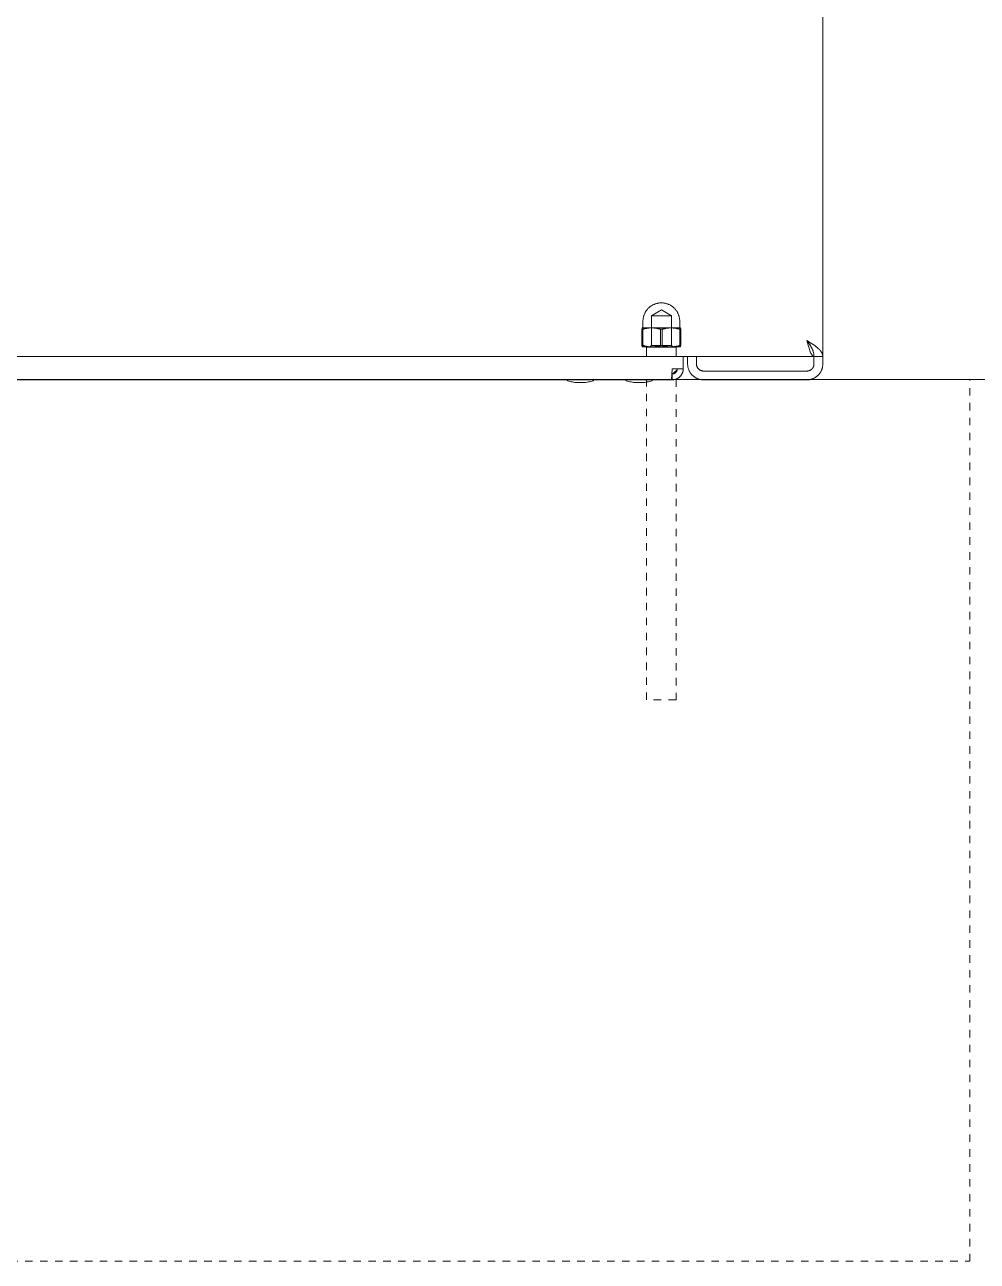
# Model space of a CAD drawing. Header units: inches. Extents: x 1.4 to 100.8, y 1 to 65.9.
# Drawn here: x 39.23 to 52, y 32.76 to 49.32 of the extents above; entities that cross this region are included whole.
import ezdxf

# ---------------------------------------------------------------- set-up
doc = ezdxf.new("R2010")
doc.units = ezdxf.units.IN
doc.linetypes.add('HIDDEN', pattern=[1.905, 1.27, -0.635])
doc.layers.add('ZANO_R', color=7, linetype='Continuous', lineweight=0)
doc.layers.add('ZANO_R_przerywana', color=250, linetype='HIDDEN', lineweight=0)

msp = doc.modelspace()

# ---------------------------------------------------------------- linework, layer by layer
at = {"layer": 'ZANO_R'}
for p, q in [((49.92665, 62.07635), (49.92665, 44.88341)), ((47.62759, 45.55834), (47.63469, 45.56283)), ((47.63469, 45.56283), (47.64195, 45.56707)), ((47.64195, 45.56707), (47.64934, 45.57107)), ((47.64934, 45.57107), (47.65687, 45.57481)), ((47.65687, 45.57481), (47.66452, 45.57828)), ((47.66452, 45.57828), (47.67229, 45.5815)), ((47.67229, 45.5815), (47.68016, 45.58445)), ((47.68016, 45.58445), (47.68812, 45.58713)), ((47.68812, 45.58713), (47.69618, 45.58954)), ((47.69618, 45.58954), (47.70431, 45.59166)), ((47.70431, 45.59166), (47.71251, 45.59351)), ((47.71251, 45.59351), (47.72076, 45.59508)), ((47.72076, 45.59508), (47.72907, 45.59637)), ((47.72907, 45.59637), (47.73741, 45.59737)), ((47.73741, 45.59737), (47.74579, 45.59809)), ((47.74579, 45.59809), (47.75418, 45.59852)), ((47.75418, 45.59852), (47.76259, 45.59866)), ((47.76259, 45.59866), (47.77099, 45.59852)), ((47.77099, 45.59852), (47.77938, 45.59809)), ((47.77938, 45.59809), (47.78776, 45.59737)), ((47.78776, 45.59737), (47.7961, 45.59637)), ((47.7961, 45.59637), (47.80441, 45.59508)), ((47.80441, 45.59508), (47.81267, 45.59351)), ((47.81267, 45.59351), (47.82086, 45.59166)), ((47.82086, 45.59166), (47.829, 45.58954)), ((47.829, 45.58954), (47.83705, 45.58713)), ((47.83705, 45.58713), (47.84501, 45.58445)), ((47.84501, 45.58445), (47.85289, 45.5815)), ((47.85289, 45.5815), (47.86065, 45.57828)), ((47.86065, 45.57828), (47.8683, 45.57481)), ((47.8683, 45.57481), (47.87583, 45.57107)), ((47.87583, 45.57107), (47.88322, 45.56707)), ((47.88322, 45.56707), (47.89048, 45.56283)), ((47.89048, 45.56283), (47.89758, 45.55834)), ((47.51874, 45.38604), (47.52002, 45.39434)), ((47.52002, 45.39434), (47.52159, 45.4026)), ((47.52159, 45.4026), (47.52344, 45.4108)), ((47.52344, 45.4108), (47.52557, 45.41893)), ((47.52557, 45.41893), (47.52798, 45.42698)), ((47.52798, 45.42698), (47.53066, 45.43495)), ((47.53066, 45.43495), (47.5336, 45.44282)), ((47.5336, 45.44282), (47.53682, 45.45058)), ((47.53682, 45.45058), (47.5403, 45.45823)), ((47.5403, 45.45823), (47.54404, 45.46576)), ((47.54404, 45.46576), (47.54803, 45.47316)), ((47.54803, 45.47316), (47.55228, 45.48041)), ((47.55228, 45.48041), (47.55677, 45.48752)), ((47.55677, 45.48752), (47.56149, 45.49447)), ((47.56149, 45.49447), (47.56646, 45.50125)), ((47.56646, 45.50125), (47.57165, 45.50786)), ((47.57165, 45.50786), (47.57706, 45.51429)), ((47.57706, 45.51429), (47.5827, 45.52053)), ((47.5827, 45.52053), (47.58854, 45.52657)), ((47.58854, 45.52657), (47.59458, 45.53241)), ((47.59458, 45.53241), (47.60082, 45.53804)), ((47.60082, 45.53804), (47.60725, 45.54346)), ((47.60725, 45.54346), (47.61386, 45.54865)), ((47.61386, 45.54865), (47.62064, 45.55361)), ((47.62064, 45.55361), (47.62759, 45.55834)), ((47.62869, 45.42538), (47.62868, 45.42538)), ((47.62868, 45.42538), (47.62868, 45.42538)), ((47.62868, 45.42538), (47.62869, 45.42538)), ((47.62868, 45.02546), (47.62868, 45.42538)), ((47.62869, 45.42538), (47.76259, 45.50583)), ((47.62869, 45.42538), (47.62872, 45.42538)), ((47.62872, 45.42538), (47.62889, 45.42538)), ((47.62889, 45.42538), (47.62967, 45.42538)), ((47.62967, 45.42538), (47.63299, 45.42538)), ((47.63299, 45.42538), (47.64621, 45.42538)), ((47.64621, 45.42538), (47.69106, 45.42538)), ((47.69106, 45.42538), (47.89648, 45.42538)), ((47.76259, 45.50583), (47.89648, 45.42538)), ((47.89649, 45.42538), (47.89649, 45.02546)), ((47.89758, 45.55834), (47.90453, 45.55361)), ((47.90453, 45.55361), (47.91132, 45.54865)), ((47.91132, 45.54865), (47.91792, 45.54346)), ((47.91792, 45.54346), (47.92435, 45.53804)), ((47.92435, 45.53804), (47.93059, 45.53241)), ((47.93059, 45.53241), (47.93664, 45.52657)), ((47.93664, 45.52657), (47.94248, 45.52053)), ((47.94248, 45.52053), (47.94811, 45.51429)), ((47.94811, 45.51429), (47.95352, 45.50786)), ((47.95352, 45.50786), (47.95871, 45.50125)), ((47.95871, 45.50125), (47.96368, 45.49447)), ((47.96368, 45.49447), (47.96841, 45.48752)), ((47.96841, 45.48752), (47.9729, 45.48041)), ((47.9729, 45.48041), (47.97714, 45.47316)), ((47.97714, 45.47316), (47.98113, 45.46576)), ((47.98113, 45.46576), (47.98487, 45.45823)), ((47.98487, 45.45823), (47.98835, 45.45058)), ((47.98835, 45.45058), (47.99157, 45.44282)), ((47.99157, 45.44282), (47.99452, 45.43495)), ((47.99452, 45.43495), (47.9972, 45.42698)), ((47.9972, 45.42698), (47.9996, 45.41893)), ((47.9996, 45.41893), (48.00173, 45.4108)), ((48.00173, 45.4108), (48.00358, 45.4026)), ((48.00358, 45.4026), (48.00515, 45.39434)), ((48.00515, 45.39434), (48.00644, 45.38604)), ((47.5009, 45.24104), (47.50639, 45.26379)), ((47.51297, 45.24519), (47.5009, 45.24104)), ((47.5009, 45.03078), (47.5009, 45.24104)), ((47.50639, 45.26379), (47.5066, 45.26391)), ((47.50661, 45.26391), (47.5066, 45.26391)), ((47.5066, 45.26391), (47.5066, 45.26391)), ((47.5066, 45.26391), (47.5066, 45.26391)), ((47.5066, 45.26391), (47.50666, 45.26391)), ((47.50666, 45.26391), (47.50694, 45.26391)), ((47.50694, 45.26391), (47.50823, 45.26391)), ((47.50698, 45.26389), (47.5127, 45.24104)), ((47.50823, 45.26391), (47.51376, 45.26391)), ((47.51193, 45.26393), (47.51209, 45.26394)), ((47.51209, 45.26394), (47.51225, 45.26396)), ((47.51225, 45.26396), (47.5124, 45.26398)), ((47.5124, 45.26398), (47.51256, 45.264)), ((47.51256, 45.264), (47.51272, 45.26403)), ((47.5127, 45.24104), (47.52626, 45.24546)), ((47.5127, 45.24104), (47.5127, 45.03078)), ((47.51272, 45.26403), (47.51288, 45.26407)), ((47.51288, 45.26407), (47.51303, 45.26411)), ((47.52517, 45.24893), (47.51297, 45.24519)), ((47.51303, 45.26411), (47.51318, 45.26415)), ((47.51318, 45.26415), (47.51334, 45.26421)), ((47.51334, 45.26421), (47.51349, 45.26426)), ((47.51349, 45.26426), (47.51363, 45.26432)), ((47.51363, 45.26432), (47.51378, 45.26439)), ((47.51376, 45.26391), (47.53679, 45.26391)), ((47.51378, 45.26439), (47.51392, 45.26446)), ((47.51392, 45.26446), (47.51406, 45.26454)), ((47.51406, 45.26454), (47.5142, 45.26462)), ((47.5142, 45.26462), (47.51434, 45.26471)), ((47.51434, 45.26471), (47.51447, 45.2648)), ((47.51447, 45.2648), (47.5146, 45.26489)), ((47.5146, 45.26489), (47.51472, 45.26499)), ((47.51472, 45.26499), (47.51484, 45.26509)), ((47.51484, 45.26509), (47.51496, 45.2652)), ((47.51496, 45.2652), (47.51508, 45.26531)), ((47.51508, 45.26531), (47.51519, 45.26543)), ((47.51519, 45.26543), (47.5153, 45.26555)), ((47.5153, 45.26555), (47.5154, 45.26567)), ((47.5154, 45.26567), (47.5155, 45.2658)), ((47.5155, 45.2658), (47.51559, 45.26593)), ((47.51559, 45.26593), (47.51568, 45.26606)), ((47.51568, 45.26606), (47.51577, 45.26619)), ((47.51577, 45.26619), (47.51585, 45.26633)), ((47.51585, 45.26633), (47.51592, 45.26647)), ((47.51592, 45.26647), (47.51599, 45.26662)), ((47.51599, 45.26662), (47.51606, 45.26676)), ((47.51606, 45.26676), (47.51612, 45.26691)), ((47.51612, 45.26691), (47.51618, 45.26706)), ((47.51618, 45.26706), (47.51623, 45.26721)), ((47.51623, 45.26721), (47.51627, 45.26737)), ((47.51627, 45.26737), (47.51631, 45.26752)), ((47.51631, 45.26752), (47.51635, 45.26768)), ((47.51635, 45.26768), (47.51638, 45.26784)), ((47.51638, 45.26784), (47.5164, 45.26799)), ((47.5164, 45.26799), (47.51642, 45.26815)), ((47.51642, 45.26815), (47.51643, 45.26831)), ((47.51643, 45.26831), (47.51644, 45.26847)), ((47.51644, 45.35252), (47.51659, 45.36092)), ((47.51644, 45.26863), (47.51644, 45.35252)), ((47.51644, 45.26847), (47.51644, 45.26863)), ((47.51659, 45.36092), (47.51702, 45.36932)), ((47.51702, 45.36932), (47.51773, 45.37769)), ((47.51773, 45.37769), (47.51874, 45.38604)), ((47.53748, 45.25226), (47.52517, 45.24893)), ((47.52626, 45.24546), (47.53996, 45.24941)), ((47.53679, 45.26391), (47.62188, 45.26391)), ((47.54991, 45.25519), (47.53748, 45.25226)), ((47.53996, 45.24941), (47.55379, 45.2529)), ((47.56242, 45.25769), (47.54991, 45.25519)), ((47.55379, 45.2529), (47.56773, 45.25591)), ((47.57501, 45.25978), (47.56242, 45.25769)), ((47.56773, 45.25591), (47.58176, 45.25846)), ((47.58766, 45.26145), (47.57501, 45.25978)), ((47.58176, 45.25846), (47.59587, 45.26053)), ((47.60036, 45.26269), (47.58766, 45.26145)), ((47.59587, 45.26053), (47.61004, 45.26212)), ((47.61309, 45.26351), (47.60036, 45.26269)), ((47.61004, 45.26212), (47.62425, 45.26324)), ((47.62584, 45.26391), (47.61309, 45.26351)), ((47.62425, 45.26324), (47.6385, 45.26387)), ((47.6386, 45.26351), (47.62584, 45.26391)), ((47.63376, 45.26381), (47.6298, 45.26388)), ((47.63033, 45.26391), (47.877, 45.26391)), ((47.6352, 45.26381), (47.63937, 45.26388)), ((47.65133, 45.26269), (47.6386, 45.26351)), ((47.64818, 45.26388), (47.66247, 45.26326)), ((47.66403, 45.26145), (47.65133, 45.26269)), ((47.66247, 45.26326), (47.67673, 45.26215)), ((47.67668, 45.25978), (47.66403, 45.26145)), ((47.68927, 45.25769), (47.67668, 45.25978)), ((47.67673, 45.26215), (47.69095, 45.26057)), ((47.70178, 45.25519), (47.68927, 45.25769)), ((47.69095, 45.26057), (47.7051, 45.2585)), ((47.7142, 45.25227), (47.70178, 45.25519)), ((47.7051, 45.2585), (47.71918, 45.25595)), ((47.72652, 45.24893), (47.7142, 45.25227)), ((47.71918, 45.25595), (47.73317, 45.25293)), ((47.73872, 45.24519), (47.72652, 45.24893)), ((47.73317, 45.25293), (47.74704, 45.24943)), ((47.75079, 45.24104), (47.73872, 45.24519)), ((47.74704, 45.24943), (47.76078, 45.24547)), ((47.76346, 45.2452), (47.75079, 45.24104)), ((47.75079, 45.24104), (47.75079, 45.03078)), ((47.76078, 45.24547), (47.77439, 45.24104)), ((47.77626, 45.24894), (47.76346, 45.2452)), ((47.77439, 45.24104), (47.78603, 45.24504)), ((47.77439, 45.03078), (47.77439, 45.24104)), ((47.78918, 45.25228), (47.77626, 45.24894)), ((47.78603, 45.24504), (47.7978, 45.24866)), ((47.80219, 45.2552), (47.78918, 45.25228)), ((47.7978, 45.24866), (47.80967, 45.25191)), ((47.81529, 45.25771), (47.80219, 45.2552)), ((47.80967, 45.25191), (47.82165, 45.25478)), ((47.82847, 45.25979), (47.81529, 45.25771)), ((47.82165, 45.25478), (47.8337, 45.25726)), ((47.8417, 45.26146), (47.82847, 45.25979)), ((47.8337, 45.25726), (47.84584, 45.25936)), ((47.85498, 45.2627), (47.8417, 45.26146)), ((47.84584, 45.25936), (47.85803, 45.26107)), ((47.8683, 45.26352), (47.85498, 45.2627)), ((47.85803, 45.26107), (47.87027, 45.2624)), ((47.88163, 45.26391), (47.8683, 45.26352)), ((47.87027, 45.2624), (47.88254, 45.26333)), ((47.87746, 45.26388), (47.87329, 45.26381)), ((47.89496, 45.26352), (47.88163, 45.26391)), ((47.88254, 45.26333), (47.89484, 45.26387)), ((47.88667, 45.26391), (48.01819, 45.26391)), ((47.90827, 45.2627), (47.89496, 45.26352)), ((47.90329, 45.26388), (47.91564, 45.26336)), ((47.92155, 45.26146), (47.90827, 45.2627)), ((47.91564, 45.26336), (47.92797, 45.26244)), ((47.93479, 45.25979), (47.92155, 45.26146)), ((47.92797, 45.26244), (47.94027, 45.26112)), ((47.94796, 45.25771), (47.93479, 45.25979)), ((47.94027, 45.26112), (47.95251, 45.25942)), ((47.96106, 45.2552), (47.94796, 45.25771)), ((47.95251, 45.25942), (47.9647, 45.25732)), ((47.97408, 45.25228), (47.96106, 45.2552)), ((47.9647, 45.25732), (47.97681, 45.25483)), ((47.98699, 45.24894), (47.97408, 45.25228)), ((47.97681, 45.25483), (47.98883, 45.25195)), ((47.9998, 45.2452), (47.98699, 45.24894)), ((47.98883, 45.25195), (48.00076, 45.2487)), ((48.01247, 45.24104), (47.9998, 45.2452)), ((48.00076, 45.2487), (48.01258, 45.24506)), ((48.00644, 45.38604), (48.00744, 45.37769)), ((48.00744, 45.37769), (48.00816, 45.36932)), ((48.00816, 45.36932), (48.00859, 45.36092)), ((48.00859, 45.36092), (48.00873, 45.35252)), ((48.00873, 45.35252), (48.00873, 45.26863)), ((48.00873, 45.26863), (48.00873, 45.26847)), ((48.00873, 45.26847), (48.00874, 45.26831)), ((48.00874, 45.26831), (48.00876, 45.26814)), ((48.00876, 45.26814), (48.00878, 45.26798)), ((48.00878, 45.26798), (48.0088, 45.26782)), ((48.0088, 45.26782), (48.00883, 45.26765)), ((48.00883, 45.26765), (48.00887, 45.26749)), ((48.00887, 45.26749), (48.00891, 45.26734)), ((48.00891, 45.26734), (48.00896, 45.26718)), ((48.00896, 45.26718), (48.00901, 45.26702)), ((48.00901, 45.26702), (48.00907, 45.26687)), ((48.00907, 45.26687), (48.00914, 45.26672)), ((48.00914, 45.26672), (48.0092, 45.26657)), ((48.0092, 45.26657), (48.00928, 45.26642)), ((48.00928, 45.26642), (48.00936, 45.26628)), ((48.00936, 45.26628), (48.00944, 45.26614)), ((48.00944, 45.26614), (48.00953, 45.266)), ((48.00953, 45.266), (48.00963, 45.26586)), ((48.00963, 45.26586), (48.00972, 45.26573)), ((48.00972, 45.26573), (48.00983, 45.2656)), ((48.00983, 45.2656), (48.00994, 45.26548)), ((48.00994, 45.26548), (48.01005, 45.26536)), ((48.01005, 45.26536), (48.01016, 45.26524)), ((48.01016, 45.26524), (48.01028, 45.26513)), ((48.01028, 45.26513), (48.01041, 45.26502)), ((48.01041, 45.26502), (48.01053, 45.26492)), ((48.01053, 45.26492), (48.01067, 45.26482)), ((48.01067, 45.26482), (48.0108, 45.26472)), ((48.0108, 45.26472), (48.01094, 45.26463)), ((48.01094, 45.26463), (48.01108, 45.26455)), ((48.01108, 45.26455), (48.01122, 45.26447)), ((48.01122, 45.26447), (48.01137, 45.26439)), ((48.01137, 45.26439), (48.01152, 45.26432)), ((48.01152, 45.26432), (48.01167, 45.26426)), ((48.01167, 45.26426), (48.01182, 45.2642)), ((48.01182, 45.2642), (48.01198, 45.26415)), ((48.01198, 45.26415), (48.01213, 45.2641)), ((48.01213, 45.2641), (48.01229, 45.26405)), ((48.01229, 45.26405), (48.01245, 45.26402)), ((48.01245, 45.26402), (48.01261, 45.26398)), ((48.01837, 45.26391), (48.01247, 45.24104)), ((48.01247, 45.03078), (48.01247, 45.24104)), ((48.01258, 45.24506), (48.02427, 45.24104)), ((48.01261, 45.26398), (48.01277, 45.26396)), ((48.02427, 45.24104), (48.01837, 45.26391)), ((48.02427, 45.03078), (48.02427, 45.24104)), ((47.89843, 45.07475), (47.89843, 45.07481)), ((49.71398, 45.09442), (49.77571, 45.05454)), ((49.71398, 45.09442), (49.74142, 45.05454)), ((49.73096, 45.03269), (49.71398, 45.09442)), ((49.71398, 45.09442), (49.75742, 45.02976)), ((47.50639, 45.00804), (47.5009, 45.03078)), ((47.51297, 45.02664), (47.5009, 45.03078)), ((47.5066, 45.00792), (47.50639, 45.00804)), ((47.50661, 45.00792), (47.5066, 45.00792)), ((47.5066, 45.00792), (47.5066, 45.00792)), ((47.5066, 45.00792), (47.5066, 45.00792)), ((47.5066, 45.00792), (47.50664, 45.00792)), ((47.50664, 45.00792), (47.5069, 45.00792)), ((47.5069, 45.00792), (47.50814, 45.00792)), ((47.5127, 45.03078), (47.50699, 45.00794)), ((47.50814, 45.00792), (47.51357, 45.00792)), ((47.52732, 45.0261), (47.5127, 45.03078)), ((47.52517, 45.02289), (47.51297, 45.02664)), ((47.51357, 45.00792), (47.53635, 45.00792)), ((47.53748, 45.01956), (47.52517, 45.02289)), ((47.5421, 45.02194), (47.52732, 45.0261)), ((47.53635, 45.00792), (47.621, 45.00792)), ((47.54991, 45.01664), (47.53748, 45.01956)), ((47.55701, 45.01828), (47.5421, 45.02194)), ((47.56242, 45.01414), (47.54991, 45.01664)), ((47.57204, 45.01514), (47.55701, 45.01828)), ((47.57501, 45.01205), (47.56242, 45.01414)), ((47.95947, 45.00508), (47.56567, 45.00508)), ((47.56567, 45.00508), (47.56567, 45.00508)), ((47.56567, 45.00508), (47.56571, 45.00508)), ((47.56567, 44.88175), (47.56567, 45.00508)), ((47.58716, 45.01253), (47.57204, 45.01514)), ((47.58766, 45.01038), (47.57501, 45.01205)), ((47.60237, 45.01044), (47.58716, 45.01253)), ((47.60036, 45.00914), (47.58766, 45.01038)), ((47.61309, 45.00831), (47.60036, 45.00914)), ((47.61765, 45.00888), (47.60237, 45.01044)), ((47.60505, 45.00792), (47.60505, 45.00892)), ((47.60507, 45.00893), (47.62868, 45.02546)), ((47.67844, 45.00892), (47.60507, 45.00892)), ((47.62584, 45.00792), (47.61309, 45.00831)), ((47.61855, 45.00882), (47.61765, 45.00888)), ((47.62855, 45.00824), (47.61774, 45.00887)), ((47.62188, 45.00794), (47.61791, 45.00802)), ((47.6386, 45.00831), (47.62584, 45.00792)), ((47.63938, 45.00794), (47.62855, 45.00824)), ((47.69106, 45.02546), (47.6287, 45.02546)), ((47.6298, 45.00792), (47.87745, 45.00792)), ((47.65133, 45.00913), (47.6386, 45.00831)), ((47.65871, 45.00825), (47.64772, 45.00794)), ((47.66403, 45.01038), (47.65133, 45.00913)), ((47.66969, 45.0089), (47.65871, 45.00825)), ((47.67668, 45.01204), (47.66403, 45.01038)), ((47.67258, 45.00892), (47.66969, 45.00892)), ((47.6824, 45.01014), (47.66974, 45.00891)), ((47.68927, 45.01413), (47.67668, 45.01204)), ((47.85543, 45.00892), (47.67844, 45.00892)), ((47.69502, 45.01174), (47.6824, 45.01014)), ((47.70178, 45.01664), (47.68927, 45.01413)), ((47.89647, 45.02546), (47.69106, 45.02546)), ((47.70759, 45.01373), (47.69502, 45.01174)), ((47.7142, 45.01956), (47.70178, 45.01664)), ((47.72009, 45.0161), (47.70759, 45.01373)), ((47.72652, 45.02289), (47.7142, 45.01956)), ((47.73252, 45.01884), (47.72009, 45.0161)), ((47.73872, 45.02664), (47.72652, 45.02289)), ((47.74485, 45.02195), (47.73252, 45.01884)), ((47.75079, 45.03078), (47.73872, 45.02664)), ((47.75709, 45.02543), (47.74485, 45.02195)), ((47.75718, 45.02546), (47.75024, 45.02348)), ((47.75079, 45.03078), (47.76346, 45.02663)), ((47.77439, 45.03078), (47.75718, 45.02546)), ((47.76346, 45.02663), (47.77626, 45.02288)), ((47.78598, 45.0268), (47.77439, 45.03078)), ((47.77626, 45.02288), (47.78918, 45.01955)), ((47.7977, 45.02319), (47.78598, 45.0268)), ((47.78918, 45.01955), (47.80219, 45.01662)), ((47.80952, 45.01996), (47.7977, 45.02319)), ((47.80219, 45.01662), (47.81529, 45.01412)), ((47.82144, 45.0171), (47.80952, 45.01996)), ((47.81529, 45.01412), (47.82847, 45.01203)), ((47.83345, 45.01462), (47.82144, 45.0171)), ((47.82847, 45.01203), (47.8417, 45.01037)), ((47.84553, 45.01251), (47.83345, 45.01462)), ((47.8417, 45.01037), (47.85498, 45.00913)), ((47.85767, 45.0108), (47.84553, 45.01251)), ((47.85498, 45.00913), (47.8683, 45.00831)), ((47.92012, 45.00892), (47.85549, 45.00892)), ((47.86985, 45.00946), (47.85767, 45.0108)), ((47.8683, 45.00831), (47.88163, 45.00792)), ((47.88208, 45.00852), (47.86985, 45.00946)), ((47.88163, 45.00792), (47.89496, 45.00831)), ((47.89432, 45.00796), (47.88208, 45.00852)), ((47.88579, 45.00792), (48.01818, 45.00792)), ((47.89496, 45.00831), (47.90827, 45.00913)), ((47.89649, 45.02546), (47.92011, 45.00893)), ((47.91644, 45.00851), (47.90417, 45.00796)), ((47.90827, 45.00913), (47.92155, 45.01037)), ((47.92868, 45.00945), (47.91644, 45.00851)), ((47.9201, 45.00892), (47.92012, 45.00892)), ((47.92012, 45.00892), (47.92012, 45.00892)), ((47.92012, 45.00892), (47.92012, 45.00792)), ((47.92155, 45.01037), (47.93479, 45.01203)), ((47.94088, 45.01078), (47.92868, 45.00945)), ((47.93479, 45.01203), (47.94796, 45.01412)), ((47.95304, 45.01249), (47.94088, 45.01078)), ((47.94796, 45.01412), (47.96106, 45.01662)), ((47.96513, 45.0146), (47.95304, 45.01249)), ((47.9595, 45.00508), (47.9595, 44.88175)), ((47.96106, 45.01662), (47.97408, 45.01955)), ((47.97715, 45.01708), (47.96513, 45.0146)), ((47.97408, 45.01955), (47.98699, 45.02288)), ((47.98909, 45.01994), (47.97715, 45.01708)), ((47.98699, 45.02288), (47.9998, 45.02663)), ((48.00093, 45.02318), (47.98909, 45.01994)), ((47.9998, 45.02663), (48.01247, 45.03078)), ((48.01266, 45.0268), (48.00093, 45.02318)), ((48.01247, 45.03078), (48.01837, 45.00792)), ((48.02427, 45.03078), (48.01266, 45.0268)), ((48.01837, 45.00792), (48.02427, 45.03078)), ((49.74342, 44.99051), (49.73096, 45.03269)), ((49.74142, 45.05454), (49.75094, 45.04002)), ((49.7489, 44.97335), (49.74342, 44.99051)), ((49.75474, 44.9563), (49.7489, 44.97335)), ((49.75094, 45.04002), (49.76016, 45.0253)), ((49.75964, 44.94309), (49.75474, 44.9563)), ((49.76223, 44.93653), (49.75964, 44.94309)), ((49.76016, 45.0253), (49.76746, 45.01299)), ((49.76493, 44.93002), (49.76223, 44.93653)), ((49.76729, 44.92464), (49.76493, 44.93002)), ((49.76976, 44.91931), (49.76729, 44.92464)), ((49.76746, 45.01299), (49.77443, 45.00048)), ((49.77236, 44.91405), (49.76976, 44.91931)), ((49.77513, 44.90887), (49.77236, 44.91405)), ((49.77443, 45.00048), (49.77776, 44.99415)), ((49.77759, 44.90459), (49.77513, 44.90887)), ((49.77571, 45.05454), (49.79696, 45.04015)), ((49.77888, 44.90249), (49.77759, 44.90459)), ((49.77776, 44.99415), (49.78098, 44.98776)), ((49.78022, 44.90042), (49.77888, 44.90249)), ((49.78142, 44.89864), (49.78022, 44.90042)), ((49.78098, 44.98776), (49.78407, 44.98131)), ((49.78267, 44.89689), (49.78142, 44.89864)), ((49.78397, 44.89517), (49.78267, 44.89689)), ((49.78407, 44.98131), (49.78704, 44.97479)), ((49.78704, 44.97479), (49.78954, 44.96898)), ((49.78954, 44.96898), (49.79193, 44.96312)), ((49.79193, 44.96312), (49.79419, 44.95721)), ((49.79419, 44.95721), (49.79631, 44.95125)), ((49.79631, 44.95125), (49.79829, 44.94524)), ((49.79696, 45.04015), (49.81789, 45.0253)), ((49.79829, 44.94524), (49.80012, 44.93919)), ((49.80012, 44.93919), (49.80179, 44.93309)), ((49.80179, 44.93309), (49.80328, 44.92695)), ((49.80328, 44.92695), (49.80448, 44.92137)), ((49.80448, 44.92137), (49.80553, 44.91577)), ((49.80456, 44.88175), (49.80456, 44.92095)), ((49.80553, 44.91577), (49.80642, 44.91014)), ((49.80642, 44.91014), (49.80716, 44.90449)), ((49.80716, 44.90449), (49.80774, 44.89882)), ((49.80774, 44.89882), (49.80816, 44.89314)), ((49.81789, 45.0253), (49.83522, 45.01229)), ((49.83522, 45.01229), (49.84372, 45.00558)), ((49.84372, 45.00558), (49.8521, 44.99872)), ((49.8521, 44.99872), (49.85886, 44.99295)), ((49.85886, 44.99295), (49.8655, 44.98705)), ((49.8655, 44.98705), (49.87202, 44.981)), ((49.87202, 44.981), (49.87837, 44.97479)), ((49.87837, 44.97479), (49.88394, 44.96906)), ((49.88394, 44.96906), (49.88934, 44.96317)), ((49.88934, 44.96317), (49.89454, 44.95711)), ((49.89454, 44.95711), (49.89707, 44.95401)), ((49.89707, 44.95401), (49.89953, 44.95087)), ((49.89953, 44.95087), (49.90167, 44.94802)), ((49.90167, 44.94802), (49.90376, 44.94514)), ((49.90376, 44.94514), (49.90579, 44.94221)), ((49.90579, 44.94221), (49.90776, 44.93925)), ((49.90776, 44.93925), (49.90966, 44.93624)), ((49.90966, 44.93624), (49.91149, 44.93318)), ((49.91149, 44.93318), (49.91324, 44.93009)), ((49.91324, 44.93009), (49.91491, 44.92694)), ((49.91491, 44.92694), (49.91627, 44.92423)), ((49.91627, 44.92423), (49.91756, 44.92148)), ((49.91756, 44.92148), (49.91878, 44.91869)), ((49.91878, 44.91869), (49.91992, 44.91588)), ((49.91992, 44.91588), (49.92099, 44.91304)), ((49.92099, 44.91304), (49.92198, 44.91017)), ((49.92198, 44.91017), (49.92288, 44.90727)), ((49.92288, 44.90727), (49.92369, 44.90435)), ((49.92369, 44.90435), (49.92437, 44.90157)), ((49.92437, 44.90157), (49.92497, 44.89878)), ((49.92497, 44.89878), (49.92547, 44.89597)), ((32.32246, 44.88175), (49.80385, 44.88175)), ((48.05596, 44.88175), (48.05596, 44.71634)), ((48.11503, 44.77935), (48.11503, 44.88175)), ((48.11516, 44.77209), (48.11503, 44.77935)), ((48.11553, 44.76484), (48.11516, 44.77209)), ((48.11615, 44.75761), (48.11553, 44.76484)), ((48.11701, 44.7504), (48.11615, 44.75761)), ((48.11812, 44.74322), (48.11701, 44.7504)), ((48.11948, 44.73609), (48.11812, 44.74322)), ((48.12108, 44.729), (48.11948, 44.73609)), ((48.23318, 44.88175), (48.23318, 44.77935)), ((48.23318, 44.77935), (48.23324, 44.77613)), ((48.23324, 44.77613), (48.2334, 44.7729)), ((48.2334, 44.7729), (48.23368, 44.76969)), ((48.23368, 44.76969), (48.23406, 44.76648)), ((48.23406, 44.76648), (48.23456, 44.76329)), ((48.23456, 44.76329), (48.23516, 44.76012)), ((48.23516, 44.76012), (48.23587, 44.75698)), ((48.23587, 44.75698), (48.23669, 44.75385)), ((48.23669, 44.75385), (48.23761, 44.75076)), ((48.23761, 44.75076), (48.23864, 44.7477)), ((48.23864, 44.7477), (48.23977, 44.74468)), ((48.23977, 44.74468), (48.24101, 44.7417)), ((48.24101, 44.7417), (48.24234, 44.73876)), ((48.24234, 44.73876), (48.24378, 44.73587)), ((48.24378, 44.73587), (48.24531, 44.73303)), ((48.24531, 44.73303), (48.24694, 44.73024)), ((49.78531, 44.89349), (49.78397, 44.89517)), ((49.78652, 44.89208), (49.78531, 44.89349)), ((49.78776, 44.89071), (49.78652, 44.89208)), ((49.7884, 44.89004), (49.78776, 44.89071)), ((49.78906, 44.88939), (49.7884, 44.89004)), ((49.78973, 44.88875), (49.78906, 44.88939)), ((49.79041, 44.88812), (49.78973, 44.88875)), ((49.79094, 44.88765), (49.79041, 44.88812)), ((49.79148, 44.8872), (49.79094, 44.88765)), ((49.79203, 44.88675), (49.79148, 44.8872)), ((49.7926, 44.88631), (49.79203, 44.88675)), ((49.79317, 44.88589), (49.7926, 44.88631)), ((49.79375, 44.88548), (49.79317, 44.88589)), ((49.79434, 44.88508), (49.79375, 44.88548)), ((49.79494, 44.88471), (49.79434, 44.88508)), ((49.79474, 44.73024), (49.79637, 44.73303)), ((49.79554, 44.88435), (49.79494, 44.88471)), ((49.79615, 44.88401), (49.79554, 44.88435)), ((49.79678, 44.88369), (49.79615, 44.88401)), ((49.79637, 44.73303), (49.7979, 44.73587)), ((49.79741, 44.88338), (49.79678, 44.88369)), ((49.79805, 44.8831), (49.79741, 44.88338)), ((49.7979, 44.73587), (49.79934, 44.73876)), ((49.79838, 44.88297), (49.79805, 44.8831)), ((49.7987, 44.88285), (49.79838, 44.88297)), ((49.79903, 44.88273), (49.7987, 44.88285)), ((49.79936, 44.88261), (49.79903, 44.88273)), ((49.79934, 44.73876), (49.80067, 44.7417)), ((49.7997, 44.88251), (49.79936, 44.88261)), ((49.80003, 44.88241), (49.7997, 44.88251)), ((49.80059, 44.88226), (49.80003, 44.88241)), ((49.80114, 44.88212), (49.80059, 44.88226)), ((49.80067, 44.7417), (49.80191, 44.74468)), ((49.80171, 44.88201), (49.80114, 44.88212)), ((49.80227, 44.88192), (49.80171, 44.88201)), ((49.80191, 44.74468), (49.80304, 44.7477)), ((49.80256, 44.88188), (49.80227, 44.88192)), ((49.80284, 44.88184), (49.80256, 44.88188)), ((49.80313, 44.88182), (49.80284, 44.88184)), ((49.80304, 44.7477), (49.80407, 44.75076)), ((49.80341, 44.88179), (49.80313, 44.88182)), ((49.8037, 44.88177), (49.80341, 44.88179)), ((49.80399, 44.88176), (49.8037, 44.88177)), ((49.80427, 44.88175), (49.80399, 44.88176)), ((49.80407, 44.75076), (49.80499, 44.75385)), ((49.80456, 44.88175), (49.80427, 44.88175)), ((49.80456, 44.88175), (49.8085, 44.88175)), ((49.80499, 44.75385), (49.80581, 44.75698)), ((49.80581, 44.75698), (49.80652, 44.76012)), ((49.80652, 44.76012), (49.80713, 44.76329)), ((49.80713, 44.76329), (49.80762, 44.76648)), ((49.80762, 44.76648), (49.808, 44.76969)), ((49.808, 44.76969), (49.80828, 44.7729)), ((49.80816, 44.89314), (49.80842, 44.88745)), ((49.80828, 44.7729), (49.80844, 44.77613)), ((49.80842, 44.88745), (49.8085, 44.88175)), ((49.80844, 44.77613), (49.8085, 44.77935)), ((49.92665, 44.88175), (49.8085, 44.88175)), ((49.8085, 44.88175), (49.8085, 44.77935)), ((49.9222, 44.73609), (49.9206, 44.729)), ((49.92356, 44.74322), (49.9222, 44.73609)), ((49.92467, 44.7504), (49.92356, 44.74322)), ((49.92553, 44.75761), (49.92467, 44.7504)), ((49.92547, 44.89597), (49.92589, 44.89314)), ((49.92615, 44.76484), (49.92553, 44.75761)), ((49.92589, 44.89314), (49.92622, 44.8903)), ((49.92652, 44.77209), (49.92615, 44.76484)), ((49.92622, 44.8903), (49.92646, 44.88746)), ((49.92646, 44.88746), (49.9266, 44.88461)), ((49.92665, 44.77935), (49.92652, 44.77209)), ((49.9266, 44.88461), (49.92665, 44.88175)), ((49.92665, 44.77935), (49.92665, 44.88175)), ((30.23517, 44.57248), (51.8958, 44.57248)), ((34.23023, 44.56669), (47.90073, 44.56669)), ((46.50033, 44.56275), (46.50033, 44.56669)), ((46.85478, 44.56275), (46.85478, 44.56669)), ((47.28799, 44.56275), (47.28799, 44.56669)), ((47.64244, 44.56275), (47.64244, 44.56669)), ((47.90073, 44.56669), (47.9063, 44.71634)), ((47.90073, 44.56669), (47.9063, 44.56669)), ((47.90082, 44.64545), (47.90455, 44.64545)), ((47.90455, 44.64545), (47.9063, 44.64545)), ((47.9047, 44.65102), (47.9063, 44.65102)), ((48.05596, 44.71634), (47.9063, 44.71634)), ((47.9063, 44.65102), (47.93301, 44.66708)), ((47.95497, 44.66479), (47.9063, 44.65102)), ((47.9063, 44.64545), (47.90872, 44.64549)), ((47.9063, 44.56669), (47.9063, 44.64545)), ((47.91141, 44.56677), (47.9063, 44.56669)), ((47.90872, 44.64549), (47.91114, 44.64562)), ((47.91114, 44.64562), (47.91355, 44.64582)), ((47.91652, 44.56703), (47.91141, 44.56677)), ((47.91355, 44.64582), (47.91596, 44.64611)), ((47.91596, 44.64611), (47.91835, 44.64648)), ((47.92161, 44.56747), (47.91652, 44.56703)), ((47.91835, 44.64648), (47.92073, 44.64693)), ((47.92073, 44.64693), (47.92309, 44.64747)), ((47.92668, 44.56808), (47.92161, 44.56747)), ((47.92309, 44.64747), (47.92543, 44.64808)), ((47.92543, 44.64808), (47.92775, 44.64877)), ((47.93173, 44.56886), (47.92668, 44.56808)), ((47.92775, 44.64877), (47.93004, 44.64954)), ((47.93004, 44.64954), (47.93231, 44.65039)), ((47.93675, 44.56982), (47.93173, 44.56886)), ((47.93231, 44.65039), (47.93454, 44.65132)), ((47.93301, 44.66708), (47.93972, 44.67143)), ((47.93454, 44.65132), (47.93675, 44.65232)), ((47.93675, 44.65232), (47.93892, 44.6534)), ((47.94174, 44.57094), (47.93675, 44.56982)), ((47.93892, 44.6534), (47.94105, 44.65455)), ((47.93972, 44.67143), (47.94556, 44.67543)), ((47.94105, 44.65455), (47.94314, 44.65577)), ((47.94668, 44.57224), (47.94174, 44.57094)), ((47.94314, 44.65577), (47.94518, 44.65706)), ((47.94518, 44.65706), (47.94718, 44.65843)), ((47.94556, 44.67543), (47.94844, 44.67749)), ((47.95158, 44.5737), (47.94668, 44.57224)), ((47.94718, 44.65843), (47.94914, 44.65986)), ((47.94844, 44.67749), (47.95127, 44.6796)), ((47.94914, 44.65986), (47.95104, 44.66135)), ((47.95104, 44.66135), (47.95289, 44.66291)), ((47.95127, 44.6796), (47.95356, 44.68137)), ((47.95642, 44.57533), (47.95158, 44.5737)), ((47.95289, 44.66291), (47.95469, 44.66453)), ((47.95356, 44.68137), (47.95582, 44.68318)), ((47.95469, 44.66453), (47.95643, 44.66621)), ((47.95582, 44.68318), (47.95804, 44.68504)), ((47.9612, 44.57712), (47.95642, 44.57533)), ((47.95643, 44.66621), (47.95811, 44.66796)), ((47.95804, 44.68504), (47.96021, 44.68695)), ((47.95811, 44.66796), (47.95973, 44.66975)), ((47.95973, 44.66975), (47.96129, 44.6716)), ((47.96021, 44.68695), (47.9621, 44.6887)), ((47.96593, 44.57908), (47.9612, 44.57712)), ((47.96129, 44.6716), (47.96279, 44.67351)), ((47.9621, 44.6887), (47.96395, 44.69051)), ((47.96279, 44.67351), (47.96422, 44.67546)), ((47.96395, 44.69051), (47.96574, 44.69237)), ((47.96422, 44.67546), (47.96558, 44.67746)), ((47.96558, 44.67746), (47.96687, 44.67951)), ((47.96574, 44.69237), (47.96661, 44.69333)), ((47.97058, 44.58119), (47.96593, 44.57908)), ((47.96661, 44.69333), (47.96746, 44.6943)), ((47.96687, 44.67951), (47.96809, 44.6816)), ((47.96746, 44.6943), (47.96884, 44.69595)), ((47.96809, 44.6816), (47.96924, 44.68373)), ((47.96884, 44.69595), (47.96951, 44.6968)), ((47.96924, 44.68373), (47.97032, 44.6859)), ((47.96951, 44.6968), (47.97016, 44.69766)), ((47.97016, 44.69766), (47.97079, 44.69853)), ((47.97032, 44.6859), (47.97132, 44.6881)), ((47.97515, 44.58346), (47.97058, 44.58119)), ((47.97079, 44.69853), (47.9714, 44.69942)), ((47.97132, 44.6881), (47.97225, 44.69034)), ((47.9714, 44.69942), (47.972, 44.70032)), ((47.972, 44.70032), (47.97257, 44.70124)), ((47.97225, 44.69034), (47.9731, 44.6926)), ((47.97257, 44.70124), (47.97305, 44.70206)), ((47.97305, 44.70206), (47.97352, 44.7029)), ((47.9731, 44.6926), (47.97387, 44.6949)), ((47.97352, 44.7029), (47.97397, 44.70375)), ((47.97387, 44.6949), (47.97456, 44.69722)), ((47.97397, 44.70375), (47.97439, 44.70462)), ((47.97439, 44.70462), (47.97479, 44.70549)), ((47.97456, 44.69722), (47.97518, 44.69956)), ((47.97479, 44.70549), (47.97517, 44.70637)), ((47.97965, 44.58589), (47.97515, 44.58346)), ((47.97517, 44.70637), (47.97551, 44.70727)), ((47.97518, 44.69956), (47.97571, 44.70192)), ((47.97551, 44.70727), (47.97583, 44.70818)), ((47.97571, 44.70192), (47.97616, 44.7043)), ((47.97583, 44.70818), (47.9761, 44.70905)), ((47.9761, 44.70905), (47.97635, 44.70992)), ((47.97616, 44.7043), (47.97653, 44.70669)), ((47.97635, 44.70992), (47.97656, 44.71081)), ((47.97653, 44.70669), (47.97682, 44.70909)), ((47.97656, 44.71081), (47.97675, 44.7117)), ((47.97675, 44.7117), (47.97683, 44.71215)), ((47.97682, 44.70909), (47.97703, 44.7115)), ((47.97683, 44.71215), (47.9769, 44.7126)), ((47.9769, 44.7126), (47.97697, 44.71305)), ((47.97697, 44.71305), (47.97703, 44.7135)), ((47.97703, 44.7135), (47.97708, 44.71396)), ((47.97703, 44.7115), (47.97715, 44.71392)), ((47.97708, 44.71396), (47.97712, 44.71441)), ((47.97712, 44.71441), (47.97715, 44.71487)), ((47.97715, 44.71392), (47.97719, 44.71634)), ((47.97715, 44.71487), (47.97717, 44.71532)), ((47.98406, 44.58847), (47.97965, 44.58589)), ((47.98838, 44.5912), (47.98406, 44.58847)), ((47.99261, 44.59408), (47.98838, 44.5912)), ((47.99673, 44.5971), (47.99261, 44.59408)), ((48.00075, 44.60025), (47.99673, 44.5971)), ((48.00466, 44.60354), (48.00075, 44.60025)), ((48.00845, 44.60697), (48.00466, 44.60354)), ((48.01212, 44.61052), (48.00845, 44.60697)), ((48.01568, 44.61419), (48.01212, 44.61052)), ((48.0191, 44.61799), (48.01568, 44.61419)), ((48.02239, 44.6219), (48.0191, 44.61799)), ((48.02555, 44.62591), (48.02239, 44.6219)), ((48.02857, 44.63004), (48.02555, 44.62591)), ((48.03144, 44.63426), (48.02857, 44.63004)), ((48.03417, 44.63858), (48.03144, 44.63426)), ((48.03675, 44.64299), (48.03417, 44.63858)), ((48.03918, 44.64749), (48.03675, 44.64299)), ((48.04145, 44.65207), (48.03918, 44.64749)), ((48.04357, 44.65672), (48.04145, 44.65207)), ((48.04552, 44.66144), (48.04357, 44.65672)), ((48.04732, 44.66622), (48.04552, 44.66144)), ((48.04895, 44.67107), (48.04732, 44.66622)), ((48.05041, 44.67596), (48.04895, 44.67107)), ((48.0517, 44.68091), (48.05041, 44.67596)), ((48.05283, 44.68589), (48.0517, 44.68091)), ((48.05378, 44.69091), (48.05283, 44.68589)), ((48.05456, 44.69596), (48.05378, 44.69091)), ((48.05517, 44.70104), (48.05456, 44.69596)), ((48.05561, 44.70613), (48.05517, 44.70104)), ((48.05587, 44.71123), (48.05561, 44.70613)), ((48.05596, 44.71634), (48.05587, 44.71123)), ((48.12292, 44.72198), (48.12108, 44.729)), ((48.125, 44.71502), (48.12292, 44.72198)), ((48.12731, 44.70814), (48.125, 44.71502)), ((48.12986, 44.70134), (48.12731, 44.70814)), ((48.13264, 44.69463), (48.12986, 44.70134)), ((48.13564, 44.68802), (48.13264, 44.69463)), ((48.13888, 44.68151), (48.13564, 44.68802)), ((48.14233, 44.67512), (48.13888, 44.68151)), ((48.14599, 44.66886), (48.14233, 44.67512)), ((48.14987, 44.66272), (48.14599, 44.66886)), ((48.15396, 44.65671), (48.14987, 44.66272)), ((48.15825, 44.65085), (48.15396, 44.65671)), ((48.16273, 44.64514), (48.15825, 44.65085)), ((48.16741, 44.63959), (48.16273, 44.64514)), ((48.17227, 44.6342), (48.16741, 44.63959)), ((48.17732, 44.62897), (48.17227, 44.6342)), ((48.18254, 44.62393), (48.17732, 44.62897)), ((48.18793, 44.61906), (48.18254, 44.62393)), ((48.19349, 44.61438), (48.18793, 44.61906)), ((48.1992, 44.6099), (48.19349, 44.61438)), ((48.20506, 44.60561), (48.1992, 44.6099)), ((48.21106, 44.60152), (48.20506, 44.60561)), ((48.2172, 44.59765), (48.21106, 44.60152)), ((48.22347, 44.59398), (48.2172, 44.59765)), ((48.22986, 44.59053), (48.22347, 44.59398)), ((48.23636, 44.5873), (48.22986, 44.59053)), ((48.24297, 44.58429), (48.23636, 44.5873)), ((48.24968, 44.58151), (48.24297, 44.58429)), ((48.24694, 44.73024), (48.24866, 44.72751)), ((48.24866, 44.72751), (48.25048, 44.72485)), ((48.25648, 44.57897), (48.24968, 44.58151)), ((48.25048, 44.72485), (48.25239, 44.72224)), ((48.25239, 44.72224), (48.25438, 44.7197)), ((48.25438, 44.7197), (48.25646, 44.71724)), ((48.25646, 44.71724), (48.25862, 44.71484)), ((48.26336, 44.57665), (48.25648, 44.57897)), ((48.25862, 44.71484), (48.26086, 44.71252)), ((48.26086, 44.71252), (48.26319, 44.71028)), ((48.26319, 44.71028), (48.26558, 44.70811)), ((48.27032, 44.57457), (48.26336, 44.57665)), ((48.26558, 44.70811), (48.26805, 44.70603)), ((48.26805, 44.70603), (48.27059, 44.70404)), ((48.27735, 44.57273), (48.27032, 44.57457)), ((48.27059, 44.70404), (48.27319, 44.70213)), ((48.27319, 44.70213), (48.27586, 44.70032)), ((48.27586, 44.70032), (48.27859, 44.69859)), ((48.28443, 44.57113), (48.27735, 44.57273)), ((48.27859, 44.69859), (48.28138, 44.69697)), ((48.28138, 44.69697), (48.28422, 44.69543)), ((48.28422, 44.69543), (48.28711, 44.694)), ((48.29157, 44.56978), (48.28443, 44.57113)), ((48.28711, 44.694), (48.29004, 44.69266)), ((48.29004, 44.69266), (48.29303, 44.69142)), ((48.29874, 44.56867), (48.29157, 44.56978)), ((48.29303, 44.69142), (48.29605, 44.69029)), ((48.29605, 44.69029), (48.29911, 44.68926)), ((48.30595, 44.5678), (48.29874, 44.56867)), ((48.29911, 44.68926), (48.3022, 44.68834)), ((48.3022, 44.68834), (48.30532, 44.68752)), ((48.30532, 44.68752), (48.30847, 44.68681)), ((48.31319, 44.56718), (48.30595, 44.5678)), ((48.30847, 44.68681), (48.31164, 44.68621)), ((48.31164, 44.68621), (48.31483, 44.68572)), ((48.32044, 44.56681), (48.31319, 44.56718)), ((48.31483, 44.68572), (48.31803, 44.68533)), ((48.31803, 44.68533), (48.32125, 44.68506)), ((48.3277, 44.56669), (48.32044, 44.56681)), ((48.32125, 44.68506), (48.32447, 44.68489)), ((48.32447, 44.68489), (48.3277, 44.68483)), ((48.3277, 44.68483), (49.71398, 44.68483)), ((49.71398, 44.56669), (48.3277, 44.56669)), ((49.71398, 44.68483), (49.71721, 44.68489)), ((49.72124, 44.56681), (49.71398, 44.56669)), ((49.71721, 44.68489), (49.72043, 44.68506)), ((49.72043, 44.68506), (49.72365, 44.68533)), ((49.72849, 44.56718), (49.72124, 44.56681)), ((49.72365, 44.68533), (49.72685, 44.68572)), ((49.72685, 44.68572), (49.73004, 44.68621)), ((49.73573, 44.5678), (49.72849, 44.56718)), ((49.73004, 44.68621), (49.73321, 44.68681)), ((49.73321, 44.68681), (49.73636, 44.68752)), ((49.74294, 44.56867), (49.73573, 44.5678)), ((49.73636, 44.68752), (49.73948, 44.68834)), ((49.73948, 44.68834), (49.74257, 44.68926)), ((49.74257, 44.68926), (49.74563, 44.69029)), ((49.75011, 44.56978), (49.74294, 44.56867)), ((49.74563, 44.69029), (49.74866, 44.69142)), ((49.74866, 44.69142), (49.75164, 44.69266)), ((49.75725, 44.57113), (49.75011, 44.56978)), ((49.75164, 44.69266), (49.75457, 44.694)), ((49.75457, 44.694), (49.75747, 44.69543)), ((49.76433, 44.57273), (49.75725, 44.57113)), ((49.75747, 44.69543), (49.76031, 44.69697)), ((49.76031, 44.69697), (49.76309, 44.69859)), ((49.76309, 44.69859), (49.76582, 44.70032)), ((49.77136, 44.57457), (49.76433, 44.57273)), ((49.76582, 44.70032), (49.76849, 44.70213)), ((49.76849, 44.70213), (49.77109, 44.70404)), ((49.77109, 44.70404), (49.77363, 44.70603)), ((49.77832, 44.57665), (49.77136, 44.57457)), ((49.77363, 44.70603), (49.7761, 44.70811)), ((49.7761, 44.70811), (49.77849, 44.71028)), ((49.7852, 44.57897), (49.77832, 44.57665)), ((49.77849, 44.71028), (49.78082, 44.71252)), ((49.78082, 44.71252), (49.78306, 44.71484)), ((49.78306, 44.71484), (49.78522, 44.71724)), ((49.792, 44.58151), (49.7852, 44.57897)), ((49.78522, 44.71724), (49.7873, 44.7197)), ((49.7873, 44.7197), (49.78929, 44.72224)), ((49.78929, 44.72224), (49.7912, 44.72485)), ((49.7912, 44.72485), (49.79302, 44.72751)), ((49.79871, 44.58429), (49.792, 44.58151)), ((49.79302, 44.72751), (49.79474, 44.73024)), ((49.80532, 44.5873), (49.79871, 44.58429)), ((49.81182, 44.59053), (49.80532, 44.5873)), ((49.81821, 44.59398), (49.81182, 44.59053)), ((49.82448, 44.59765), (49.81821, 44.59398)), ((49.83062, 44.60152), (49.82448, 44.59765)), ((49.83662, 44.60561), (49.83062, 44.60152)), ((49.84248, 44.6099), (49.83662, 44.60561)), ((49.84819, 44.61438), (49.84248, 44.6099)), ((49.85375, 44.61906), (49.84819, 44.61438)), ((49.85914, 44.62393), (49.85375, 44.61906)), ((49.86436, 44.62897), (49.85914, 44.62393)), ((49.86941, 44.6342), (49.86436, 44.62897)), ((49.87427, 44.63959), (49.86941, 44.6342)), ((49.87895, 44.64514), (49.87427, 44.63959)), ((49.88344, 44.65085), (49.87895, 44.64514)), ((49.88772, 44.65671), (49.88344, 44.65085)), ((49.89181, 44.66272), (49.88772, 44.65671)), ((49.89569, 44.66886), (49.89181, 44.66272)), ((49.89935, 44.67512), (49.89569, 44.66886)), ((49.90281, 44.68151), (49.89935, 44.67512)), ((49.90604, 44.68802), (49.90281, 44.68151)), ((49.90904, 44.69463), (49.90604, 44.68802)), ((49.91182, 44.70134), (49.90904, 44.69463)), ((49.91437, 44.70814), (49.91182, 44.70134)), ((49.91668, 44.71502), (49.91437, 44.70814)), ((49.91876, 44.72198), (49.91668, 44.71502)), ((49.9206, 44.729), (49.91876, 44.72198)), ((46.50034, 44.56247), (46.50033, 44.56275)), ((46.50035, 44.5622), (46.50034, 44.56247)), ((46.50037, 44.56193), (46.50035, 44.5622)), ((46.50041, 44.56166), (46.50037, 44.56193)), ((46.50045, 44.56139), (46.50041, 44.56166)), ((46.5005, 44.56112), (46.50045, 44.56139)), ((46.50056, 44.56085), (46.5005, 44.56112)), ((46.50063, 44.56059), (46.50056, 44.56085)), ((46.50071, 44.56033), (46.50063, 44.56059)), ((46.5008, 44.56007), (46.50071, 44.56033)), ((46.5009, 44.55982), (46.5008, 44.56007)), ((46.501, 44.55956), (46.5009, 44.55982)), ((46.50112, 44.55932), (46.501, 44.55956)), ((46.50124, 44.55907), (46.50112, 44.55932)), ((46.50137, 44.55883), (46.50124, 44.55907)), ((46.50151, 44.5586), (46.50137, 44.55883)), ((46.50166, 44.55837), (46.50151, 44.5586)), ((46.50182, 44.55815), (46.50166, 44.55837)), ((46.50198, 44.55793), (46.50182, 44.55815)), ((46.50215, 44.55771), (46.50198, 44.55793)), ((46.50233, 44.55751), (46.50215, 44.55771)), ((46.50251, 44.55731), (46.50233, 44.55751)), ((46.5027, 44.55711), (46.50251, 44.55731)), ((46.5029, 44.55692), (46.5027, 44.55711)), ((46.50311, 44.55674), (46.5029, 44.55692)), ((46.50332, 44.55657), (46.50311, 44.55674)), ((46.50354, 44.55641), (46.50332, 44.55657)), ((46.50376, 44.55625), (46.50354, 44.55641)), ((46.50399, 44.5561), (46.50376, 44.55625)), ((46.50422, 44.55595), (46.50399, 44.5561)), ((46.50446, 44.55582), (46.50422, 44.55595)), ((46.5047, 44.55569), (46.50446, 44.55582)), ((46.50495, 44.55558), (46.5047, 44.55569)), ((46.5052, 44.55547), (46.50495, 44.55558)), ((46.50545, 44.55537), (46.5052, 44.55547)), ((46.50571, 44.55528), (46.50545, 44.55537)), ((46.52164, 44.55022), (46.50571, 44.55528)), ((46.53773, 44.54566), (46.52164, 44.55022)), ((46.55394, 44.54159), (46.53773, 44.54566)), ((46.57027, 44.53803), (46.55394, 44.54159)), ((46.58671, 44.53497), (46.57027, 44.53803)), ((46.60323, 44.53242), (46.58671, 44.53497)), ((46.60458, 44.53226), (46.60323, 44.53242)), ((46.60593, 44.53215), (46.60458, 44.53226)), ((46.60728, 44.53208), (46.60593, 44.53215)), ((46.60863, 44.53205), (46.60728, 44.53208)), ((46.60865, 44.53205), (46.67755, 44.53205)), ((46.67755, 44.53205), (46.74646, 44.53205)), ((46.74647, 44.53205), (46.74783, 44.53208)), ((46.74783, 44.53208), (46.74918, 44.53215)), ((46.74918, 44.53215), (46.75053, 44.53226)), ((46.75053, 44.53226), (46.75188, 44.53242)), ((46.75188, 44.53242), (46.7684, 44.53497)), ((46.7684, 44.53497), (46.78483, 44.53803)), ((46.78483, 44.53803), (46.80117, 44.54159)), ((46.80117, 44.54159), (46.81738, 44.54566)), ((46.81738, 44.54566), (46.83346, 44.55022)), ((46.83346, 44.55022), (46.8494, 44.55528)), ((46.8494, 44.55528), (46.84966, 44.55537)), ((46.84966, 44.55537), (46.84991, 44.55547)), ((46.84991, 44.55547), (46.85016, 44.55558)), ((46.85016, 44.55558), (46.85041, 44.55569)), ((46.85041, 44.55569), (46.85065, 44.55582)), ((46.85065, 44.55582), (46.85089, 44.55595)), ((46.85089, 44.55595), (46.85112, 44.5561)), ((46.85112, 44.5561), (46.85135, 44.55625)), ((46.85135, 44.55625), (46.85157, 44.55641)), ((46.85157, 44.55641), (46.85179, 44.55657)), ((46.85179, 44.55657), (46.852, 44.55674)), ((46.852, 44.55674), (46.8522, 44.55692)), ((46.8522, 44.55692), (46.8524, 44.55711)), ((46.8524, 44.55711), (46.8526, 44.55731)), ((46.8526, 44.55731), (46.85278, 44.55751)), ((46.85278, 44.55751), (46.85296, 44.55771)), ((46.85296, 44.55771), (46.85313, 44.55793)), ((46.85313, 44.55793), (46.85329, 44.55815)), ((46.85329, 44.55815), (46.85345, 44.55837)), ((46.85345, 44.55837), (46.8536, 44.5586)), ((46.8536, 44.5586), (46.85374, 44.55883)), ((46.85374, 44.55883), (46.85387, 44.55907)), ((46.85387, 44.55907), (46.85399, 44.55932)), ((46.85399, 44.55932), (46.85411, 44.55956)), ((46.85411, 44.55956), (46.85421, 44.55982)), ((46.85421, 44.55982), (46.85431, 44.56007)), ((46.85431, 44.56007), (46.8544, 44.56033)), ((46.8544, 44.56033), (46.85448, 44.56059)), ((46.85448, 44.56059), (46.85455, 44.56085)), ((46.85455, 44.56085), (46.85461, 44.56112)), ((46.85461, 44.56112), (46.85466, 44.56139)), ((46.85466, 44.56139), (46.8547, 44.56166)), ((46.8547, 44.56166), (46.85473, 44.56193)), ((46.85473, 44.56193), (46.85476, 44.5622)), ((46.85476, 44.5622), (46.85477, 44.56247)), ((46.85477, 44.56247), (46.85478, 44.56275)), ((47.28799, 44.56247), (47.28799, 44.56275)), ((47.28801, 44.5622), (47.28799, 44.56247)), ((47.28803, 44.56193), (47.28801, 44.5622)), ((47.28807, 44.56166), (47.28803, 44.56193)), ((47.28811, 44.56139), (47.28807, 44.56166)), ((47.28816, 44.56112), (47.28811, 44.56139)), ((47.28822, 44.56085), (47.28816, 44.56112)), ((47.28829, 44.56059), (47.28822, 44.56085)), ((47.28837, 44.56033), (47.28829, 44.56059)), ((47.28846, 44.56007), (47.28837, 44.56033)), ((47.28856, 44.55982), (47.28846, 44.56007)), ((47.28866, 44.55956), (47.28856, 44.55982)), ((47.28878, 44.55932), (47.28866, 44.55956)), ((47.2889, 44.55907), (47.28878, 44.55932)), ((47.28903, 44.55883), (47.2889, 44.55907)), ((47.28917, 44.5586), (47.28903, 44.55883)), ((47.28932, 44.55837), (47.28917, 44.5586)), ((47.28947, 44.55815), (47.28932, 44.55837)), ((47.28964, 44.55793), (47.28947, 44.55815)), ((47.28981, 44.55771), (47.28964, 44.55793)), ((47.28999, 44.55751), (47.28981, 44.55771)), ((47.29017, 44.55731), (47.28999, 44.55751)), ((47.29036, 44.55711), (47.29017, 44.55731)), ((47.29056, 44.55692), (47.29036, 44.55711)), ((47.29077, 44.55674), (47.29056, 44.55692)), ((47.29098, 44.55657), (47.29077, 44.55674)), ((47.2912, 44.55641), (47.29098, 44.55657)), ((47.29142, 44.55625), (47.2912, 44.55641)), ((47.29165, 44.5561), (47.29142, 44.55625)), ((47.29188, 44.55595), (47.29165, 44.5561)), ((47.29212, 44.55582), (47.29188, 44.55595)), ((47.29236, 44.55569), (47.29212, 44.55582)), ((47.29261, 44.55558), (47.29236, 44.55569)), ((47.29286, 44.55547), (47.29261, 44.55558)), ((47.29311, 44.55537), (47.29286, 44.55547)), ((47.29337, 44.55528), (47.29311, 44.55537)), ((47.3093, 44.55022), (47.29337, 44.55528)), ((47.32538, 44.54566), (47.3093, 44.55022)), ((47.3416, 44.54159), (47.32538, 44.54566)), ((47.35793, 44.53803), (47.3416, 44.54159)), ((47.37437, 44.53497), (47.35793, 44.53803)), ((47.39089, 44.53242), (47.37437, 44.53497)), ((47.39224, 44.53226), (47.39089, 44.53242)), ((47.39359, 44.53215), (47.39224, 44.53226)), ((47.39494, 44.53208), (47.39359, 44.53215)), ((47.39629, 44.53205), (47.39494, 44.53208)), ((47.39631, 44.53205), (47.46521, 44.53205)), ((47.46521, 44.53205), (47.53412, 44.53205)), ((47.53413, 44.53205), (47.53549, 44.53208)), ((47.53549, 44.53208), (47.53684, 44.53215)), ((47.53684, 44.53215), (47.53819, 44.53226)), ((47.53819, 44.53226), (47.53954, 44.53242)), ((47.53954, 44.53242), (47.55606, 44.53497)), ((47.55606, 44.53497), (47.57249, 44.53803)), ((47.57249, 44.53803), (47.58883, 44.54159)), ((47.58883, 44.54159), (47.60504, 44.54566)), ((47.60504, 44.54566), (47.62112, 44.55022)), ((47.62112, 44.55022), (47.63706, 44.55528)), ((47.63706, 44.55528), (47.63732, 44.55537)), ((47.63732, 44.55537), (47.63757, 44.55547)), ((47.63757, 44.55547), (47.63782, 44.55558)), ((47.63782, 44.55558), (47.63807, 44.55569)), ((47.63807, 44.55569), (47.63831, 44.55582)), ((47.63831, 44.55582), (47.63855, 44.55595)), ((47.63855, 44.55595), (47.63878, 44.5561)), ((47.63878, 44.5561), (47.63901, 44.55625)), ((47.63901, 44.55625), (47.63923, 44.55641)), ((47.63923, 44.55641), (47.63945, 44.55657)), ((47.63945, 44.55657), (47.63966, 44.55674)), ((47.63966, 44.55674), (47.63986, 44.55692)), ((47.63986, 44.55692), (47.64006, 44.55711)), ((47.64006, 44.55711), (47.64025, 44.55731)), ((47.64025, 44.55731), (47.64044, 44.55751)), ((47.64044, 44.55751), (47.64062, 44.55771)), ((47.64062, 44.55771), (47.64079, 44.55793)), ((47.64079, 44.55793), (47.64095, 44.55815)), ((47.64095, 44.55815), (47.64111, 44.55837)), ((47.64111, 44.55837), (47.64126, 44.5586)), ((47.64126, 44.5586), (47.6414, 44.55883)), ((47.6414, 44.55883), (47.64153, 44.55907)), ((47.64153, 44.55907), (47.64165, 44.55932)), ((47.64165, 44.55932), (47.64176, 44.55956)), ((47.64176, 44.55956), (47.64187, 44.55982)), ((47.64187, 44.55982), (47.64197, 44.56007)), ((47.64197, 44.56007), (47.64206, 44.56033)), ((47.64206, 44.56033), (47.64214, 44.56059)), ((47.64214, 44.56059), (47.64221, 44.56085)), ((47.64221, 44.56085), (47.64227, 44.56112)), ((47.64227, 44.56112), (47.64232, 44.56139)), ((47.64232, 44.56139), (47.64236, 44.56166)), ((47.64236, 44.56166), (47.64239, 44.56193)), ((47.64239, 44.56193), (47.64242, 44.5622)), ((47.64242, 44.5622), (47.64243, 44.56247)), ((47.64243, 44.56247), (47.64244, 44.56275))]:
    msp.add_line(p, q, dxfattribs=at)
msp.add_lwpolyline([(2.44835, 44.57248), (64.91896, 44.57248)], dxfattribs=at)
at = {"layer": 'ZANO_R_przerywana', "ltscale": 0.05}
for p, q in [((47.56567, 40.27913), (47.56567, 44.57248)), ((47.9595, 44.57248), (47.9595, 40.27913)), ((51.8958, 32.75759), (51.8958, 44.57248)), ((47.95947, 40.27913), (47.56567, 40.27913)), ((47.56567, 40.27913), (47.56567, 40.27913)), ((47.56567, 40.27913), (47.56571, 40.27913)), ((30.23517, 32.75759), (51.8958, 32.75759))]:
    msp.add_line(p, q, dxfattribs=at)

doc.saveas('drawing.dxf')
